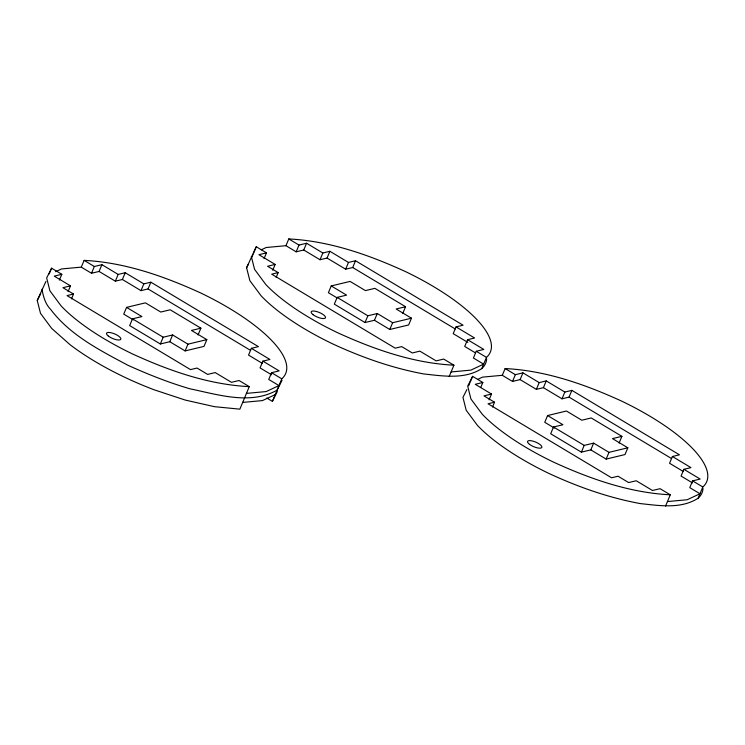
<?xml version="1.0" encoding="UTF-8"?>
<svg xmlns="http://www.w3.org/2000/svg" width="745" height="745" viewBox="0 0 745 745"><rect width="100%" height="100%" fill="white"/><g stroke="black" fill="none" stroke-linecap="round" stroke-linejoin="round"><path stroke-width="1.12" d="M71.492 298.866L73.513 294.042L67.013 295.597L190.524 369.613L197.034 368.049L207.632 374.4L215.212 372.584L231.472 382.325L239.043 380.509L249.268 386.636L239.862 409.163L214.486 406.677L185.207 400.056L154.029 389.756A129.062 41.804 22.8 0 1 70.105 344.739L51.703 328.443L40.5 313.347L37.25 300.477L45.929 281.414M49.161 273.974L51.591 268.181L61.816 274.309L59.377 280.101M68.065 291.658L70.496 285.875L54.236 276.125L61.816 274.309M55.633 271.711L61.528 268.945L81.279 267.129L84.12 260.378C124.927 262.445 164.04 276.199 200.908 293.074A129.062 41.804 22.8 0 1 281.796 378.833L272.391 401.359L266.812 398.026M81.279 267.129L91.505 273.257L94.345 266.505L101.916 264.689L118.185 274.43L125.225 272.735L143.822 283.882L150.863 282.197L258.422 346.639L251.382 348.334L248.541 355.086L262.212 363.281M91.505 273.257L99.076 271.441L101.916 264.689M99.076 271.441L115.345 281.182L118.185 274.43M115.345 281.182L122.385 279.496L125.225 272.735M198.058 334.933L200.899 328.182L170.195 309.79L160.771 312.043L145.424 302.852L126.575 307.378L123.735 314.129L133.327 319.875M122.385 279.496L140.982 290.643L143.822 283.882M126.575 307.378L141.923 316.569L132.498 318.832L129.658 325.584L160.352 343.985L169.776 341.722L185.123 350.914L203.981 346.397L206.821 339.636L191.465 330.445L200.899 328.182M140.982 290.643L148.032 288.948L150.863 282.197M160.352 343.985L163.192 337.224L172.617 334.961L187.964 344.162L206.821 339.636M169.776 341.722L172.617 334.961M185.123 350.914L187.964 344.162M486.662 358.885A129.062 41.804 22.8 0 1 481.736 368.645C464.424 379.661 443.061 375.992 423.831 373.962C392.121 368.095 361.614 357.311 332.419 343.762A129.062 41.804 22.8 0 1 261.048 295.728L249.845 280.632L246.595 267.762L256.261 246.744L266.477 252.872L264.047 258.655M251.903 257.099L253.039 254.399M253.421 253.496L256.261 246.744M272.735 270.221L275.166 264.428L258.906 254.688L266.477 252.872M261.281 249.808L266.198 247.508L285.95 245.692L288.79 238.94C329.597 241.008 368.71 254.762 405.569 271.627A129.062 41.804 22.8 0 1 486.466 357.386L481.736 368.645M276.153 277.419L278.183 272.596L267.585 266.254L275.166 264.428M285.95 245.692L296.165 251.819L299.006 245.068L306.586 243.243L322.846 252.993L329.886 251.298L348.492 262.445L355.533 260.759L463.083 325.202L456.042 326.897L453.202 333.648L467.851 342.421M296.165 251.819L303.746 250.003L306.586 243.243M251.382 348.334L269.932 359.453L262.892 361.139L260.052 367.9L271.534 374.772M262.892 361.139L279.151 370.889L271.571 372.705L268.731 379.456L278.956 385.584L266.179 391.572L246.427 393.388M303.746 250.003L320.005 259.744L322.846 252.993M320.005 259.744L327.046 258.049L329.886 251.298M402.719 313.496L405.559 306.735L374.865 288.343L365.441 290.606L350.085 281.414L331.236 285.931L328.396 292.692L337.029 297.86M327.046 258.049L345.652 269.196L348.492 262.445M331.236 285.931L346.583 295.132L337.159 297.395L334.319 304.146L365.022 322.538L374.446 320.276L389.793 329.476L408.642 324.95L411.482 318.199L396.135 308.998L405.559 306.735M345.652 269.196L352.692 267.511L355.533 260.759M365.022 322.538L367.862 315.787L377.287 313.524L392.634 322.725L411.482 318.199M374.446 320.276L377.287 313.524M389.793 329.476L392.634 322.725M449.207 376.449L453.938 365.199L443.713 359.071L436.132 360.887L419.873 351.146L412.292 352.962L401.704 346.611L395.195 348.176L271.674 274.16L278.183 272.596M456.042 326.897L474.602 338.007L467.553 339.701L464.722 346.453L475.236 352.757M467.553 339.701L483.822 349.442L476.241 351.267L473.401 358.019L483.626 364.147L470.849 370.135L451.097 371.951M468.642 385.808L469.769 383.107M470.179 382.148L472.609 376.355L482.835 382.483L480.804 387.307M489.083 399.832L491.523 394.04L475.254 384.299L482.835 382.483M477.638 379.419L482.555 377.119L502.298 375.303L505.138 368.551C545.955 370.619 585.067 384.373 621.926 401.238A129.062 41.804 22.8 0 1 702.814 486.997L698.084 498.256C680.772 509.273 659.409 505.604 640.179 503.573C608.479 497.707 577.971 486.923 548.767 473.373A129.062 41.804 22.8 0 1 477.405 425.339L466.193 410.244L462.952 397.374L466.892 389.56M492.51 407.031L494.54 402.207L483.943 395.865L491.523 394.04M502.298 375.303L512.523 381.431L515.363 374.67L522.943 372.854L539.203 382.604L546.243 380.909L564.85 392.056L571.89 390.371L679.44 454.813L672.4 456.499L669.559 463.26L683.23 471.445M512.523 381.431L520.103 379.605L522.943 372.854M520.103 379.605L536.363 389.356L539.203 382.604M536.363 389.356L543.403 387.661L546.243 380.909M619.076 443.107L621.917 436.346L591.213 417.954L581.789 420.217L566.442 411.017L547.594 415.542L544.753 422.303L554.345 428.049M543.403 387.661L562.009 398.808L564.85 392.056M547.594 415.542L562.941 424.743L553.516 427.006L550.676 433.758L581.37 452.15L590.804 449.887L606.151 459.088L624.999 454.562L627.839 447.81L612.492 438.609L621.917 436.346M562.009 398.808L569.05 397.122L571.89 390.371M581.37 452.15L584.21 445.398L593.635 443.135L608.991 452.336L627.839 447.81M590.804 449.887L593.635 443.135M606.151 459.088L608.991 452.336M665.555 506.06L670.286 494.801L660.07 488.683L652.49 490.499L636.23 480.758L628.65 482.574L618.052 476.223L611.552 477.787L488.031 403.771L494.54 402.207M672.4 456.499L690.95 467.618L683.91 469.313L681.07 476.064L692.552 482.946M683.91 469.313L700.17 479.054L692.599 480.87L689.758 487.63L699.974 493.758L687.197 499.746L667.455 501.562M51.591 268.181L46.656 277.95L49.906 290.811L61.109 305.906A129.062 41.804 22.8 0 0 132.48 353.94C169.348 370.814 208.46 384.569 249.268 386.636M37.25 300.477L40.705 293.642M246.595 267.762L248.569 263.86M282.048 380.341L277.121 390.11C250.45 405.28 217.829 394.561 189.938 388.797C168.612 382.567 148.032 374.353 127.805 365.218C100.016 350.392 70.226 335.259 50.837 309.641C45.315 304.062 43.35 296.771 41.981 289.218M272.391 401.359L277.317 391.6M472.609 376.355L467.683 386.115L470.924 398.985L482.136 414.08A129.062 41.804 22.8 0 0 553.507 462.114C590.366 478.988 629.478 492.734 670.286 494.801M275.231 394.608L262.445 400.596L242.702 402.412M70.496 285.875L62.925 287.691L73.513 294.042M453.938 365.199C413.121 363.122 374.009 349.377 337.15 332.503A129.062 41.804 22.8 0 1 265.779 284.469L254.576 269.373L251.326 256.504M352.692 267.511L455.269 328.973M569.05 397.122L671.618 458.585M288.79 238.94L299.006 245.068M476.241 351.267L486.466 357.386M505.138 368.551L515.363 374.67M692.599 480.87L702.814 486.997M337.159 297.395L367.862 315.787M553.516 427.006L584.21 445.398M148.032 288.948L250.599 350.411M84.12 260.378L94.345 266.505M271.571 372.705L281.796 378.833M132.498 318.832L163.192 337.224M703.019 488.496A129.062 41.804 22.8 0 1 698.084 498.256M529.481 444.318A7.748 2.505 22.8 0 0 541.615 447.717A7.748 2.505 22.8 0 0 533.029 441.152A7.748 2.505 22.8 0 0 529.481 444.318M313.124 314.707A7.748 2.505 22.8 0 0 325.258 318.106A7.748 2.505 22.8 0 0 316.681 311.55A7.748 2.505 22.8 0 0 313.124 314.707M108.453 336.153A7.748 2.505 22.8 0 0 120.597 339.543A7.748 2.505 22.8 0 0 112.011 332.987A7.748 2.505 22.8 0 0 108.453 336.153"/></g></svg>
